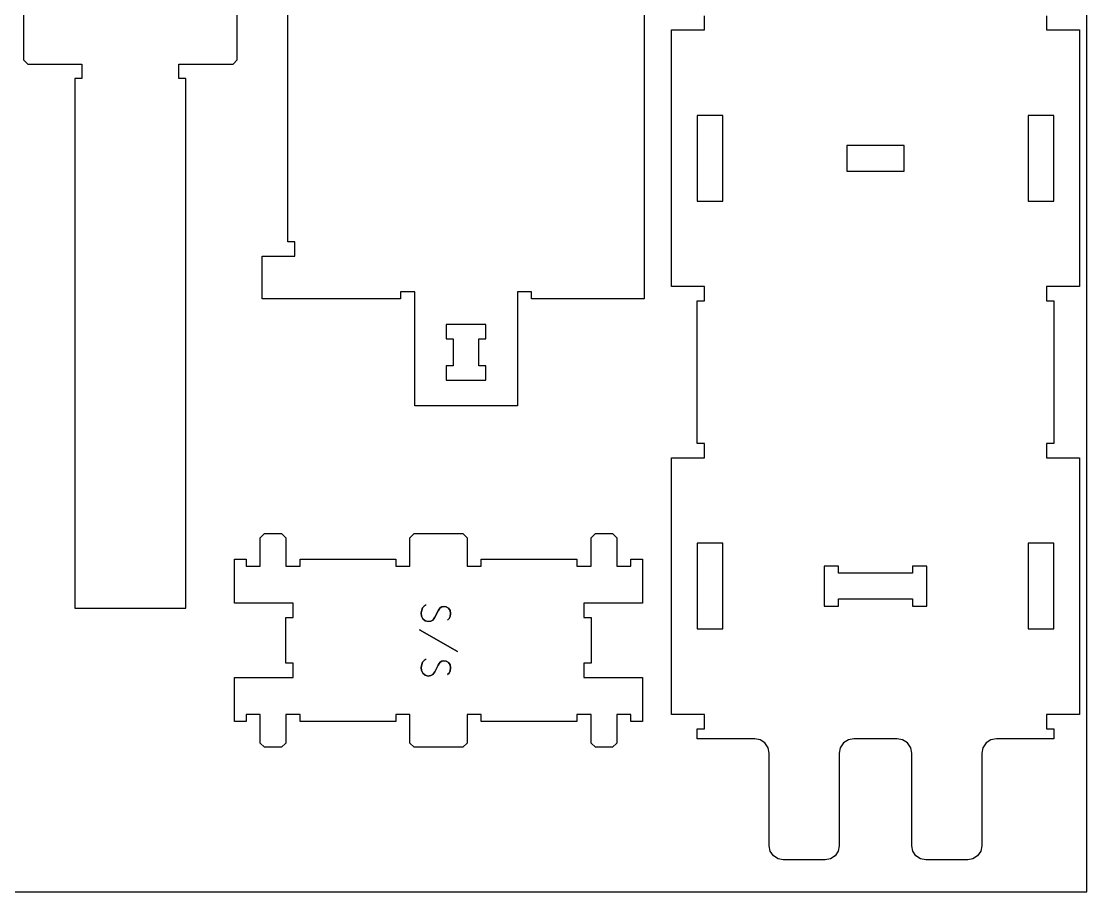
# Model space of a CAD drawing. Extents: x -3500 to 300, y -1049 to 1500.
# Drawn here: x -447 to 300, y -1000 to -390 of the extents above; entities that cross this region are included whole.
import ezdxf

# ---------------------------------------------------------------- set-up
doc = ezdxf.new("R2010")
doc.units = 0
for name, color, linetype in [('CUTS', 7, 'CONTINUOUS'), ('OUTLINES', 7, 'CONTINUOUS'), ('SHEETS', 7, 'CONTINUOUS'), ('TAGS', 7, 'CONTINUOUS')]:
    doc.layers.add(name, color=color, linetype=linetype)

msp = doc.modelspace()

# ---------------------------------------------------------------- linework, layer by layer
at = {"layer": 'CUTS', "color": 4}
for points in [[(44.89, -455.7), (26.89, -455.7), (26.89, -515.7), (44.89, -515.7)], [(258.88, -515.7), (276.88, -515.7), (276.88, -455.7), (258.88, -455.7)], [(171.88, -494.7), (171.88, -476.7), (131.88, -476.7), (131.88, -494.7)], [(-121.3, -641.28), (-121.3, -631.28), (-126.3, -631.28), (-126.3, -612.28), (-121.3, -612.28), (-121.3, -602.28), (-149.3, -602.28), (-149.3, -612.28), (-144.3, -612.28), (-144.3, -631.28), (-149.3, -631.28), (-149.3, -641.28)], [(44.89, -755.7), (26.89, -755.7), (26.89, -815.7), (44.89, -815.7)], [(276.88, -815.7), (276.88, -755.7), (258.88, -755.7), (258.88, -815.7)], [(115.88, -799.7), (125.88, -799.7), (125.88, -794.7), (177.88, -794.7), (177.88, -799.7), (187.88, -799.7), (187.88, -771.7), (177.88, -771.7), (177.88, -776.7), (125.88, -776.7), (125.88, -771.7), (115.88, -771.7)]]:
    msp.add_lwpolyline(points, close=True, dxfattribs=at)
at = {"layer": 'OUTLINES', "color": 5}
for points in [[(-10.3, 465.72), (-10.3, -584.28), (-89.3, -584.28), (-89.3, -579.28), (-99.3, -579.28), (-99.3, -659.28), (-171.3, -659.28), (-171.3, -579.28), (-181.3, -579.28), (-181.3, -584.28), (-278.3, -584.28), (-278.3, -554.28), (-255.3, -554.28), (-255.3, -544.28), (-260.3, -544.28), (-260.3, -109.28), (-255.3, -109.28), (-255.3, -99.28), (-278.3, -99.28), (-278.3, -19.28), (-255.3, -19.28), (-255.3, -9.28), (-260.3, -9.28), (-260.3, 425.72)], [(-445.72, -362.65), (-445.72, -416.65), (-442.72, -419.65), (-404.72, -419.65), (-404.72, -429.65), (-409.72, -429.65), (-409.72, -801.15), (-331.72, -801.15), (-331.72, -429.65), (-336.72, -429.65), (-336.72, -419.65), (-298.72, -419.65), (-295.72, -416.65), (-295.72, -362.65)], [(271.88, -385.7), (271.88, -395.7), (294.88, -395.7), (294.88, -575.7), (271.88, -575.7), (271.88, -585.7), (276.88, -585.7), (276.88, -635.7), (276.88, -685.7), (271.88, -685.7), (271.88, -695.7), (294.88, -695.7), (294.88, -875.7), (271.88, -875.7), (271.88, -885.7), (276.88, -885.7), (276.88, -892.7), (236.63, -892.7), (232.86, -893.42), (229.39, -895.7), (227.1, -899.18), (226.38, -902.95), (226.38, -967.95), (225.7, -971.54), (223.53, -974.84), (220.22, -977.02), (216.63, -977.7), (187.13, -977.7), (183.55, -977.02), (180.24, -974.84), (178.07, -971.54), (177.38, -967.95), (177.38, -902.95), (176.67, -899.18), (174.38, -895.7), (170.91, -893.42), (167.13, -892.7), (136.63, -892.7), (132.86, -893.42), (129.39, -895.7), (127.1, -899.18), (126.38, -902.95), (126.38, -967.95), (125.7, -971.54), (123.53, -974.84), (120.22, -977.02), (116.63, -977.7), (87.14, -977.7), (83.55, -977.02), (80.24, -974.84), (78.07, -971.54), (77.39, -967.95), (77.39, -902.95), (76.67, -899.18), (74.38, -895.7), (70.91, -893.42), (67.14, -892.7), (26.89, -892.7), (26.89, -885.7), (31.89, -885.7), (31.89, -875.7), (8.89, -875.7), (8.89, -695.7), (31.89, -695.7), (31.89, -685.7), (26.89, -685.7), (26.89, -635.7), (26.89, -585.7), (31.89, -585.7), (31.89, -575.7), (8.89, -575.7), (8.89, -395.7), (31.89, -395.7), (31.89, -385.7)]]:
    msp.add_lwpolyline(points, dxfattribs=at)
msp.add_lwpolyline([(-11.61, -880.75), (-19.61, -880.75), (-19.61, -875.75), (-29.61, -875.75), (-29.61, -895.75), (-32.61, -898.75), (-44.61, -898.75), (-47.61, -895.75), (-47.61, -875.75), (-57.61, -875.75), (-57.61, -880.75), (-124.61, -880.75), (-124.61, -875.75), (-134.61, -875.75), (-134.61, -895.75), (-137.61, -898.75), (-171.61, -898.75), (-174.61, -895.75), (-174.61, -875.75), (-184.61, -875.75), (-184.61, -880.75), (-251.61, -880.75), (-251.61, -875.75), (-261.61, -875.75), (-261.61, -895.75), (-264.61, -898.75), (-276.61, -898.75), (-279.61, -895.75), (-279.61, -875.75), (-289.61, -875.75), (-289.61, -880.75), (-297.61, -880.75), (-297.61, -849.75), (-256.61, -849.75), (-256.61, -839.75), (-261.61, -839.75), (-261.61, -807.75), (-256.61, -807.75), (-256.61, -797.75), (-297.61, -797.75), (-297.61, -766.75), (-289.61, -766.75), (-289.61, -771.75), (-279.61, -771.75), (-279.61, -751.75), (-276.61, -748.75), (-264.61, -748.75), (-261.61, -751.75), (-261.61, -771.75), (-251.61, -771.75), (-251.61, -766.75), (-184.61, -766.75), (-184.61, -771.75), (-174.61, -771.75), (-174.61, -751.75), (-171.61, -748.75), (-137.61, -748.75), (-134.61, -751.75), (-134.61, -771.75), (-124.61, -771.75), (-124.61, -766.75), (-57.61, -766.75), (-57.61, -771.75), (-47.61, -771.75), (-47.61, -751.75), (-44.61, -748.75), (-32.61, -748.75), (-29.61, -751.75), (-29.61, -771.75), (-19.61, -771.75), (-19.61, -766.75), (-11.61, -766.75), (-11.61, -797.75), (-52.61, -797.75), (-52.61, -807.75), (-47.61, -807.75), (-47.61, -839.75), (-52.61, -839.75), (-52.61, -849.75), (-11.61, -849.75)], close=True, dxfattribs=at)
at = {"layer": 'SHEETS', "color": 1}
msp.add_lwpolyline([(-900, -1000), (300, -1000), (300, 1500), (-900, 1500)], close=True, dxfattribs=at)
at = {"layer": 'TAGS', "color": 2}
for points in [[(-163.24, -798.73), (-164.76, -799.7), (-165.79, -800.91), (-166.41, -802.47), (-166.65, -804.54), (-166.42, -806.78), (-165.55, -808.69), (-164.05, -810.03), (-161.97, -810.59), (-159.97, -810.32), (-158.63, -809.55), (-157.79, -808.54), (-157.24, -807.58), (-154.87, -802.99), (-154.16, -801.8), (-153.34, -800.87), (-152.25, -800.25), (-150.81, -799.99), (-149.16, -800.26), (-147.65, -801.18), (-146.54, -802.75), (-146.1, -804.93), (-146.44, -807.06), (-147.17, -808.48), (-148.25, -809.53), (-147.17, -808.48), (-146.44, -807.06), (-146.1, -804.93), (-146.54, -802.75), (-147.65, -801.18), (-149.16, -800.26), (-150.81, -799.99), (-152.25, -800.25), (-153.34, -800.87), (-154.16, -801.8), (-154.87, -802.99), (-157.24, -807.58), (-157.79, -808.54), (-158.63, -809.55), (-159.97, -810.32), (-161.97, -810.59), (-164.05, -810.03), (-165.55, -808.69), (-166.42, -806.78), (-166.65, -804.54), (-166.41, -802.47), (-165.79, -800.91), (-164.76, -799.7)], [(-163.24, -836.89), (-164.76, -837.87), (-165.79, -839.08), (-166.41, -840.64), (-166.65, -842.7), (-166.42, -844.95), (-165.55, -846.86), (-164.05, -848.2), (-161.97, -848.76), (-159.97, -848.49), (-158.63, -847.72), (-157.79, -846.7), (-157.24, -845.75), (-154.87, -841.15), (-154.16, -839.97), (-153.34, -839.04), (-152.25, -838.42), (-150.81, -838.16), (-149.16, -838.43), (-147.65, -839.34), (-146.54, -840.91), (-146.1, -843.1), (-146.44, -845.22), (-147.17, -846.65), (-148.25, -847.69), (-147.17, -846.65), (-146.44, -845.22), (-146.1, -843.1), (-146.54, -840.91), (-147.65, -839.34), (-149.16, -838.43), (-150.81, -838.16), (-152.25, -838.42), (-153.34, -839.04), (-154.16, -839.97), (-154.87, -841.15), (-157.24, -845.75), (-157.79, -846.7), (-158.63, -847.72), (-159.97, -848.49), (-161.97, -848.76), (-164.05, -848.2), (-165.55, -846.86), (-166.42, -844.95), (-166.65, -842.7), (-166.41, -840.64), (-165.79, -839.08), (-164.76, -837.87)]]:
    msp.add_lwpolyline(points, dxfattribs=at)
msp.add_lwpolyline([(-141.4, -831.54), (-167.82, -816.34)], close=True, dxfattribs=at)

doc.saveas('drawing.dxf')
